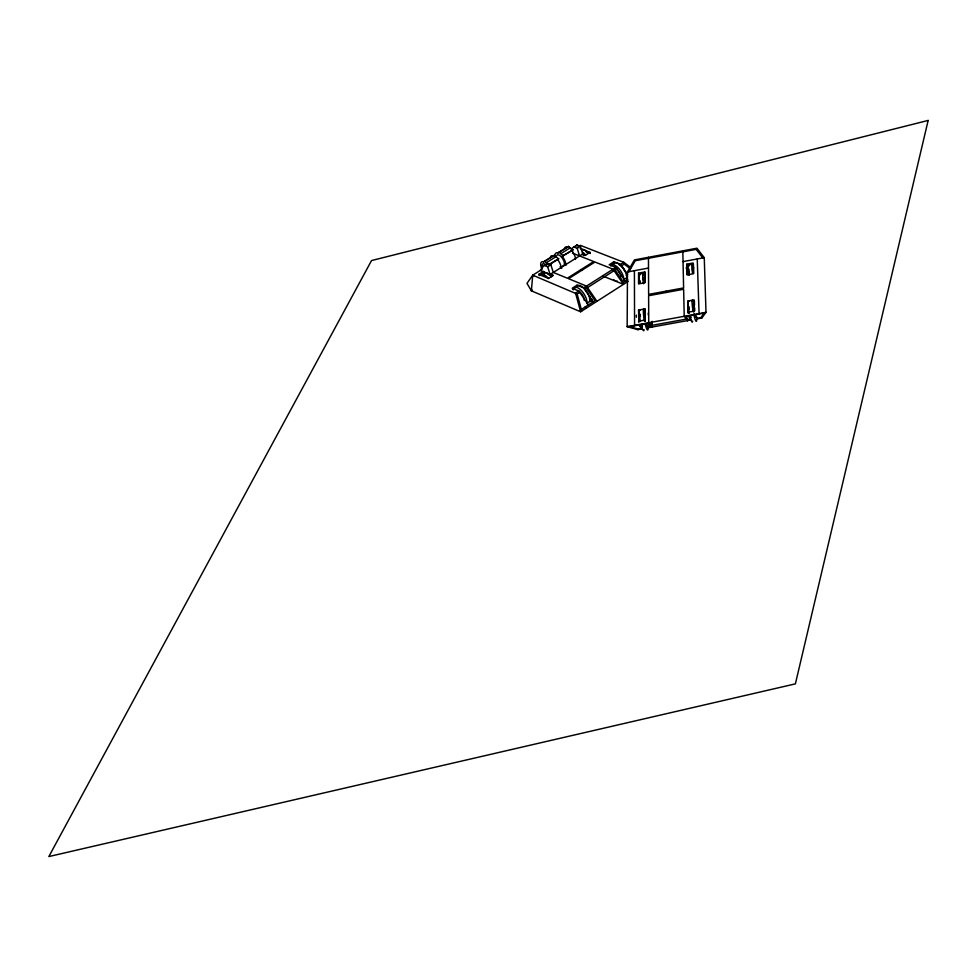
<?xml version="1.0" encoding="UTF-8"?>
<svg xmlns="http://www.w3.org/2000/svg" width="977" height="977" viewBox="0 0 977 977"><rect width="100%" height="100%" fill="white"/><g stroke="black" fill="none" stroke-linecap="round" stroke-linejoin="round"><path stroke-width="1.47" d="M638.848 318.026L638.848 322.215L638.555 310.063L644.93 308.903L645.26 321.042L644.93 308.903M638.567 273.133L638.567 283.892L644.869 282.719L644.844 271.972L638.567 273.133L638.86 274.122L645.138 272.949L644.844 271.972M638.86 283.525L638.86 280.839M634.403 270.678L634.574 325.756M642.036 325.927L642.036 328.858L637.798 329.628L627.149 326.684L627.478 271.972L634.427 259.919L696.943 248.207L704.258 257.659L706.005 312.347L701.877 318.001L697.578 318.771L694.757 314.814M640.961 325.61L640.912 326.428A5.911 0.855 79.8 0 1 639.959 325.976M687.295 320.505L687.356 319.479L687.381 320.627L684.218 316.304L683.644 289.265L648.618 295.713L648.74 322.764L652.16 327.026L651.659 322.557M572.51 253.128L593.735 261.543L567.356 278.213L553.3 272.436L550.857 264.791L547.572 263.448L544.36 265.463A18.746 7.987 57.9 0 0 542.968 266.648L540.318 270.421L532.709 275.184L531.39 290.828L580.619 311.785L628.235 281.278M586.823 303.566L586.969 303.102A10.478 4.519 57.6 0 0 584.197 294.285A10.466 4.519 57.6 0 0 577.431 287.629A10.466 4.519 57.6 0 0 573.462 289.803M589.864 301.624L589.998 301.16A10.454 4.531 57.6 0 0 584.82 289.094A10.454 4.531 57.6 0 0 576.894 286.481M626.648 278.982L626.807 278.518A10.393 4.665 57.6 0 0 624.144 269.713M628.919 271.704L635.221 260.761L696.174 249.355L702.805 257.94M581.755 311.065L577.151 294.065L532.709 275.184L526.994 283.379L531.39 290.828L532.502 290.132M571.057 250.112L572.437 248.207A18.636 8.182 57.9 0 1 573.865 246.986L577.028 245.007L580.35 246.302L582.719 253.935L550.1 274.452L540.318 270.421M697.297 318.38L700.765 317.757L704.502 312.616M637.798 329.628L641.718 328.467L641.718 325.805M577.834 246.912L580.326 245.349L623.839 262.337L624.181 264.12L621.616 265.768L619.174 264.816M581.327 309.453L595.017 300.684L585.455 286.75M627.747 279.715L623.595 282.377L614.093 268.541M587.079 303.114L590.719 300.782L593.222 301.832L583.672 287.897L577.041 285.162L572.192 288.239L578.799 290.987L588.374 304.946M624.022 279.471L626.416 277.944M578.799 290.987L575.551 293.051L580.619 311.785M583.672 287.897L615.864 267.417L625.365 281.254M615.864 267.417L609.172 264.767L613.947 261.738L620.651 264.364L623.839 262.337L631.057 267.747M584.637 289.314L586.432 288.166M615.058 269.945L616.829 268.822M572.559 289.412L577.419 286.322L577.041 285.162M610.723 265.182L614.301 262.898L613.947 261.738M577.151 294.065L579.776 292.404M586.127 251.834L590.352 253.495L589.986 252.347L585.247 255.327L582.341 254.179M544.36 265.463L547.645 266.806L550.857 264.791M573.865 246.986L577.175 248.292L580.35 246.302M538.828 274.39L543.627 271.386L544.006 272.534L539.206 275.538L538.828 274.39L548.549 278.433L553.361 275.392L550.478 274.207M548.989 264.486L558.697 258.82L554.313 255.327L543.615 261.873A8.549 3.639 58.1 0 0 542.101 269.408M565.939 265.378A8.524 3.688 58.2 0 0 562.154 256.267L573.01 249.88L568.626 246.412L557.965 252.921A8.524 3.688 58.2 0 0 555.107 256.719M549.098 264.816L558.697 258.82M562.154 256.267L573.01 249.88M543.615 261.873L554.313 255.327M557.965 252.921L568.626 246.412M546.424 262.666L556.023 256.682M560.798 253.702L570.324 247.767M627.478 271.972L648.496 268.052M683.045 261.616L704.258 257.659M686.807 264.156L693.133 262.984L693.414 273.731L687.063 274.903L686.807 264.156L687.307 274.549M687.087 265.146L693.401 263.973L693.658 273.377M691.814 301.356L694.391 300.892L694.5 305.068M638.543 321.225L644.967 320.053M687.93 312.225L694.403 311.04L694.11 299.89L687.674 301.075L688.223 313.214L688.126 309.037M627.149 326.684L706.005 312.347M629.567 326.672L647.641 323.387L650.78 327.271M704.148 313.104L685.903 316.426L688.785 320.371M651.671 325.39L686.916 318.978L687.381 320.627M648.105 327.307L650.462 326.88M688.492 319.98L690.861 319.54M700.765 317.757L701.877 318.001M628.651 326.416L638.286 329.102M580.143 248.476L589.986 252.347M602.882 276.076L623.448 284.344L613.055 269.2L594.944 262.031L568.565 278.701L586.518 286.078L596.959 301.319M580.582 269.86L581.791 270.348M548.17 274.256L552.347 275.978M589.424 298.364L592.221 299.524M611.993 268.785L613.336 269.628M585.467 285.65L586.811 286.505M624.181 264.12L629.31 267.967M532.709 275.184L533.698 275.954M559.1 252.347L563.473 255.84M560.114 266.733L561.799 268.089M544.726 261.299L548.207 264.095M640.375 309.99L640.033 309.587A10.771 1.563 79.8 0 0 640.033 319.296L640.387 321.164M638.848 324.987L642.036 328.858M645.272 323.814L648.423 327.698L691.154 319.943L688.284 315.986M639.947 274.952L639.654 274.586A9.343 1.331 79.7 0 0 639.654 282.854M688.919 301.295L688.614 300.892A10.796 1.343 79.8 0 0 688.846 310.601L689.359 313.373M689.029 266.025L688.638 265.475A9.379 1.148 79.7 0 0 688.834 273.743L689.127 275.367M699.08 314.02L697.248 258.966M620.651 264.364L627.588 274.464M585.125 307.022L586.029 308.329M547.645 266.806L550.1 274.452M543.31 271.655L544.238 274.537M577.175 248.292L579.556 255.925M586.518 286.078L587.079 287.873L613.593 270.995L613.055 269.2M638.555 310.063L638.848 311.052M686.208 267.735L686.978 270.421M644.551 321.348L644.051 318.563A10.759 1.539 79.8 0 1 644.026 308.879L644.527 309.453A10.759 1.539 79.8 0 1 645.113 310.735M693.23 311.724L692.888 309.856A10.796 1.331 79.8 0 1 692.632 300.171L693.084 300.757A10.796 1.331 79.8 0 1 694.22 303.932M643.599 283.794L643.306 282.182A9.355 1.319 79.7 0 1 643.281 273.902L643.721 274.452A9.355 1.319 79.7 0 1 644.783 277.224M694.574 307.853L694.647 310.649M682.813 250.857L683.607 287.934L648.618 294.382L648.459 257.293M666.094 291.158L666.106 292.489M652.135 321.348L652.147 324.425M645.138 272.949L645.162 282.365M640.265 326.477A5.703 0.83 79.8 0 1 639.947 325.805M640.912 325.451A5.703 0.83 79.8 0 1 640.533 326.782M689.371 274.11A5.63 0.684 79.7 0 1 689.066 269.188M692.522 273.059A9.391 1.136 79.7 0 1 692.302 264.791L692.693 265.353A9.391 1.136 79.7 0 1 693.67 268.15M693.047 273.426A5.63 0.684 79.7 0 1 692.644 268.919A5.63 0.684 79.7 0 1 693.426 269.481M691.154 317.501A6.485 0.806 79.8 0 1 690.837 316.743M689.212 309.318A6.485 0.806 79.8 0 1 688.98 306.595M696.564 316.817A10.796 1.331 79.8 0 1 696.149 321.36A10.796 1.331 79.8 0 1 693.975 315.302M692.656 321.103A10.796 1.343 79.8 0 1 689.933 316.035M695.783 315.632A6.485 0.794 79.8 0 1 694.134 313.483M693.792 311.883A6.485 0.794 79.8 0 1 692.998 305.374A6.485 0.794 79.8 0 1 693.926 305.52M643.904 282.536A5.606 0.794 79.7 0 1 643.562 278.042A5.606 0.794 79.7 0 1 644.454 278.579M640.253 283.208A5.606 0.794 79.7 0 1 639.923 280.533M648.349 315.07A6.473 0.916 79.8 0 1 648.337 312.933M651.158 322.312A6.473 0.916 79.8 0 1 651.171 324.449M647.177 325.17A6.46 0.928 79.8 0 1 645.773 323.558M645.04 320.578A6.46 0.928 79.8 0 1 644.307 314.081A6.46 0.928 79.8 0 1 645.37 314.203M648.105 325.426A10.759 1.539 79.8 0 1 647.507 329.994A10.759 1.539 79.8 0 1 645.15 323.985M641.144 324.718A10.771 1.563 79.8 0 0 643.013 330.153A10.759 1.551 79.8 0 0 644.136 329.713M636.357 317.256A6.46 0.94 79.8 0 1 636.357 315.131M642.512 326.147A6.46 0.94 79.8 0 1 642.158 325.402M640.35 316.536A6.46 0.94 79.8 0 1 640.35 314.399M542.479 267.588A6.253 2.662 58.1 0 1 542.907 263.839A6.253 2.662 58.1 0 1 546.57 265.439M550.478 256.853A8.537 3.676 58.1 0 1 553.19 255.901M557.378 259.247A8.537 3.676 58.1 0 1 561.164 268.357M564.486 249.208A8.5 3.713 58.2 0 1 567.478 246.998M571.679 250.32A8.5 3.713 58.2 0 1 575.441 259.418M556.731 255.412A6.228 2.699 58.2 0 1 562.85 258.978A6.228 2.699 58.2 0 1 562.935 265.72M620.981 265.878A5.508 2.479 57.6 0 1 624.327 270.104M546.167 264.645A18.734 7.999 57.9 0 1 547.572 263.448M551.48 274.83A5.447 2.32 57.9 0 1 552.384 275.612M543.505 274.952A9.086 3.859 57.9 0 1 551.297 276.821M541.038 275.477A9.086 3.847 57.9 0 1 548.5 278.579M590.316 296.568A6.277 2.723 57.6 0 1 589.546 297.924M577.627 290.938A6.289 2.711 57.6 0 1 582.145 294.456A6.289 2.711 57.6 0 1 584.258 300.44M575.6 246.216A18.624 8.195 57.9 0 1 575.844 245.911M576.1 245.642A18.624 8.195 57.9 0 1 577.028 245.007M583.049 254.973A5.41 2.381 58 0 1 583.965 255.73M582.683 252.225A9.013 3.969 58 0 1 585.699 255.156M581.608 249.672A9.013 3.969 58 0 1 588.459 253.434M617.33 281.083A6.241 2.784 57.6 0 1 615.657 281.034M614.631 280.46A6.241 2.784 57.6 0 1 613.568 279.569M616.475 269.151A6.241 2.797 57.6 0 1 621.103 276.674M610.735 265.903A10.381 4.653 57.6 0 1 618.746 268.394A10.381 4.653 57.6 0 1 623.814 280.411M613.715 264.01A10.381 4.665 57.6 0 1 624.132 269.701M627.063 272.864A6.228 2.809 57.6 0 1 626.269 275.367M928.15 120.44L795.388 683.863L48.85 856.56L371.529 260.566L928.15 120.44"/></g></svg>
